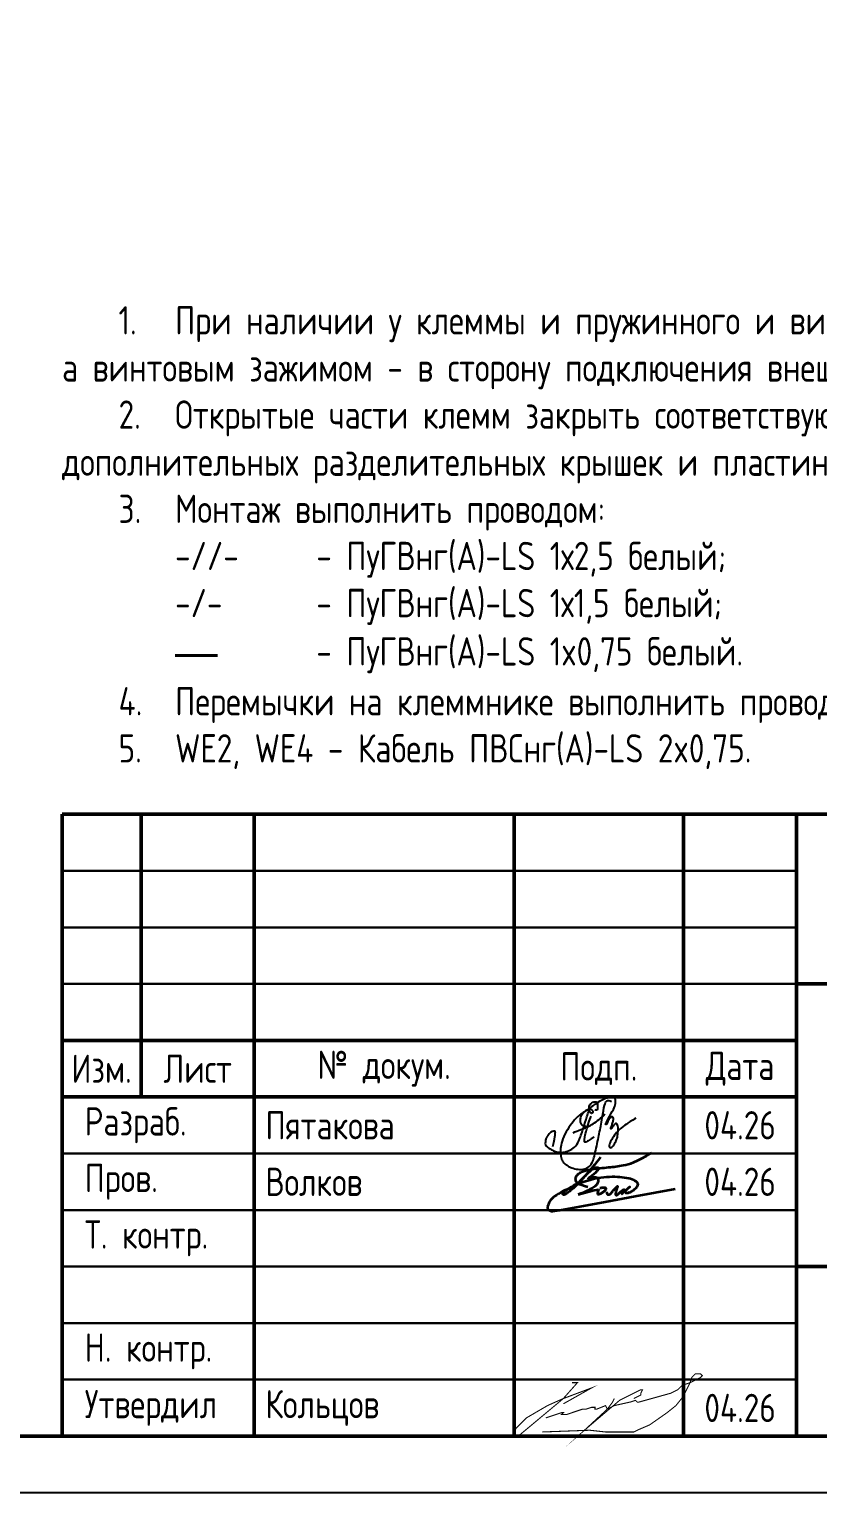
# Model space of a CAD drawing. Header units: millimetres. Extents: x -1612 to 9998, y -90 to 1220.
# Drawn here: x 8084.1 to 8153.9, y 0.1 to 129.5 of the extents above; entities that cross this region are included whole.
import ezdxf

# ---------------------------------------------------------------- set-up
doc = ezdxf.new("R2010")
doc.units = ezdxf.units.MM
doc.styles.add('Gost_type_A', font='GOST_0.TTF')

# ---------------------------------------------------------------- blocks, each defined once
blk = doc.blocks.new('Штамп большой нижний')
at = {"lineweight": 50}
for points in [[(-185, 55), (-178, 55), (-178, 35), (-185, 35)], [(-178, 55), (-168, 55), (-168, 35), (-178, 35)], [(-168, 55), (-145, 55), (-145, 35), (-168, 35)], [(-145, 55), (-130, 55), (-130, 35), (-145, 35)], [(-130, 55), (-120, 55), (-120, 35), (-130, 35)], [(-120, 55), (0, 54.99999999999989), (0, 40), (-120, 40)], [(-120, 40), (-50, 40), (-50, 15), (-120, 15)], [(-185, 35), (-178, 35), (-178, 30), (-185, 30)], [(-178, 35), (-168, 35), (-168, 30), (-178, 30)], [(-168, 35), (-145, 35), (-145, 30), (-168, 30)], [(-145, 35), (-130, 35), (-130, 30), (-145, 30)], [(-130, 35), (-120, 35), (-120, 30), (-130, 30)], [(-185, 30), (-168, 30), (-168, 0), (-185, 0)], [(-168, 30), (-145, 30), (-145, 0), (-168, 0)], [(-145, 30), (-130, 30), (-130, 0), (-145, 0)], [(-130, 30), (-120, 30), (-120, 0), (-130, 0)], [(-120, 15), (-50, 15), (-50, 0), (-120, 0)]]:
    blk.add_lwpolyline(points, close=True, dxfattribs=at)
for points in [[(-185, 55), (-178, 55), (-178, 50), (-185, 50)], [(-178, 55), (-168, 55), (-168, 50), (-178, 50)], [(-168, 55), (-145, 55), (-145, 50), (-168, 50)], [(-145, 55), (-130, 55), (-130, 50), (-145, 50)], [(-130, 55), (-120, 55), (-120, 50), (-130, 50)], [(-185, 50), (-178, 50), (-178, 45), (-185, 45)], [(-178, 50), (-168, 50), (-168, 45), (-178, 45)], [(-168, 50), (-145, 50), (-145, 45), (-168, 45)], [(-145, 50), (-130, 50), (-130, 45), (-145, 45)], [(-130, 50), (-120, 50), (-120, 45), (-130, 45)], [(-185, 45), (-178, 45), (-178, 40), (-185, 40)], [(-178, 45), (-168, 45), (-168, 40), (-178, 40)], [(-168, 45), (-145, 45), (-145, 40), (-168, 40)], [(-145, 45), (-130, 45), (-130, 40), (-145, 40)], [(-130, 45), (-120, 45), (-120, 40), (-130, 40)], [(-185, 40), (-178, 40), (-178, 35), (-185, 35)], [(-178, 40), (-168, 40), (-168, 35), (-178, 35)], [(-168, 40), (-145, 40), (-145, 35), (-168, 35)], [(-145, 40), (-130, 40), (-130, 35), (-145, 35)], [(-130, 40), (-120, 40), (-120, 35), (-130, 35)], [(-185, 30), (-168, 30), (-168, 25), (-185, 25)], [(-168, 30), (-145, 30), (-145, 25), (-168, 25)], [(-145, 30), (-130, 30), (-130, 25), (-145, 25)], [(-130, 30), (-120, 30), (-120, 25), (-130, 25)], [(-185, 25), (-168, 25), (-168, 20), (-185, 20)], [(-168, 25), (-145, 25), (-145, 20), (-168, 20)], [(-145, 25), (-130, 25), (-130, 20), (-145, 20)], [(-130, 25), (-120, 25), (-120, 20), (-130, 20)], [(-185, 20), (-168, 20), (-168, 15), (-185, 15)], [(-168, 20), (-145, 20), (-145, 15), (-168, 15)], [(-145, 20), (-130, 20), (-130, 15), (-145, 15)], [(-130, 20), (-120, 20), (-120, 15), (-130, 15)], [(-185, 15), (-168, 15), (-168, 10), (-185, 10)], [(-168, 15), (-145, 15), (-145, 10), (-168, 10)], [(-145, 15), (-130, 15), (-130, 10), (-145, 10)], [(-130, 15), (-120, 15), (-120, 10), (-130, 10)], [(-185, 10), (-168, 10), (-168, 5), (-185, 5)], [(-168, 10), (-145, 10), (-145, 5), (-168, 5)], [(-145, 10), (-130, 10), (-130, 5), (-145, 5)], [(-130, 10), (-120, 10), (-120, 5), (-130, 5)], [(-185, 5), (-168, 5), (-168, 0), (-185, 0)], [(-168, 5), (-145, 5), (-145, 0), (-168, 0)], [(-145, 5), (-130, 5), (-130, 0), (-145, 0)], [(-130, 5), (-120, 5), (-120, 0), (-130, 0)]]:
    blk.add_lwpolyline(points, close=True)
at = {"char_height": 2.5, "style": 'Gost_type_A'}
for s, insert, width, attachment_point in [('Изм.', (-181.5, 32.5), 7.000000000000014, 5), ('Лист', (-173, 32.5), 10.00000000000001, 5), ('№ докум.', (-156.5, 32.50002755774517), 23.00000000000001, 5), ('Подп.', (-137.5, 32.50002755774517), 15.00000000000001, 5), ('Дата', (-125, 32.50002755774517), 9.99999999999956, 5), ('\\pxl0.8;Разраб.', (-185, 27.5), 17.00000000000001, 4), ('\\pxl0.8;Пров.', (-185, 22.5), 17.00000000000001, 4), ('\\pxl0.8;Т. контр.', (-185, 17.5), 17.00000000000001, 4), ('\\pxl0.8;Н. контр.', (-185, 7.5), 17.00000000000001, 4), ('\\pxl0.8;Утвердил', (-185, 2.5), 17.00000000000001, 4)]:
    blk.add_mtext(s, dxfattribs=dict(at, insert=insert, width=width, attachment_point=attachment_point))
blk = doc.blocks.new('Сотрудник 7_1')
at = {"lineweight": 35}
for points in [[(5.511948942093795, 4.624746563717849), (4.976633685093816, 3.965526755650004), (4.537462063760017, 3.433018976185608), (4.18166330294946, 3.010608213199703), (3.896466627519544, 2.681679454567302), (3.669101262327558, 2.429617688163447), (3.486796432230562, 2.237807901863178), (3.336781362085958, 2.089635083541509), (3.206285276751032, 1.968484221073481), (3.084721805470735, 1.860479870093044), (2.970242195040782, 1.76270485726991), (2.863182096644664, 1.674981577032682), (2.763877161466326, 1.597132423809967), (2.672663040688917, 1.528979792030398), (2.58987538549593, 1.47034607612261), (2.515849847071195, 1.421053670515207), (2.450922076597976, 1.380924969636794), (2.39523196222558, 1.349677144443021), (2.348136339964526, 1.326606471997522), (2.308796282791832, 1.310904005890947), (2.27637286368315, 1.301760799713932), (2.250027155615612, 1.298367907057155), (2.228920231565212, 1.299916381511252), (2.212213164508512, 1.305597276666873), (2.199067027421847, 1.314601646114667), (2.188842474086073, 1.326258222352124), (2.181698481499438, 1.340446453504143), (2.177993607465169, 1.357183466602464), (2.178086409785806, 1.376486388678813), (2.182335446264119, 1.39837234676493), (2.191099274703106, 1.422858467892553), (2.204736452905422, 1.449961879093408), (2.223605538673951, 1.479699707399234), (2.248156118633574, 1.512129882657817), (2.279201894697849, 1.54747354598102), (2.317647597602104, 1.58599264129677), (2.364397958081781, 1.627949112533003), (2.420357706872323, 1.673604903617615), (2.4864315747094, 1.723221958478533), (2.563524292328452, 1.777062221043678), (2.65254059046481, 1.835387635240977), (2.753928406985438, 1.898510062657351), (2.866308508281918, 1.966941035515774), (2.987844867877925, 2.041242003698244), (3.116701459296223, 2.121974417086719), (3.251042256060259, 2.209699725563212), (3.389031231693252, 2.304979379009708), (3.528832359718194, 2.408374827308165), (3.668609613658532, 2.520447520340596), (3.806688378377544, 2.64110884309116), (3.942039684099427, 2.767669920952784), (4.073795972388211, 2.89679181442061), (4.201089684808835, 3.025135583989723), (4.323053262924873, 3.149362290155267), (4.438819148301377, 3.266132993412356), (4.547519782502036, 3.372108754256104), (4.648287607091561, 3.463950633181639), (4.74046478646585, 3.539182636522668), (4.824232376347254, 3.598780553967359), (4.899981155289538, 3.644583121042459), (4.96810190184658, 3.678429073274728), (5.028985394572601, 3.702157146190928), (5.083022412021137, 3.717606075317818), (5.130603732746408, 3.726614596182131), (5.172120135302293, 3.731021444310656), (5.207948367349786, 3.73234740987229), (5.238409052978795, 3.730841501604672), (5.263808785386459, 3.726434782887566), (5.284454157770369, 3.71905831710076), (5.300651763327323, 3.708643167624032), (5.312708195254572, 3.695120397837144), (5.32093004674914, 3.678421071119914), (5.325623911008506, 3.658476250852075), (5.32687746421368, 3.635181142928261), (5.323902714482529, 3.608287523302238), (5.315692752916334, 3.577511310442617), (5.301240670616949, 3.542568422818022), (5.27953955868611, 3.503174778897048), (5.249582508225217, 3.459046297148291), (5.210362610336119, 3.409898896040374), (5.160872956120443, 3.355448494041909), (5.100720627846272, 3.295756255482374), (5.031968672448556, 3.232264328134875), (4.957294128028138, 3.166760105633415), (4.879374032686542, 3.101030981611984), (4.800885424524608, 3.036864349704572), (4.724505341643862, 2.976047603545169), (4.652910822145373, 2.920368136767763), (4.588778904130209, 2.871613343006359), (4.534372021844547, 2.831193802992161), (4.490294194112153, 2.799012845845169), (4.456734835902239, 2.774596987782601), (4.433883362183451, 2.757472745021687), (4.421929187924547, 2.747166633779642), (4.421061728094401, 2.743205170273683), (4.431470397661883, 2.745114870721039), (4.453344611595753, 2.752422251338928), (4.486535104768222, 2.764508055604466), (4.529537891665996, 2.780169936034511), (4.580510306678548, 2.798059772405765), (4.63760968419615, 2.816829444494985), (4.698993358608504, 2.835130832078889), (4.762818664305655, 2.851615814934249), (4.827242935677305, 2.864936272837767), (4.890423507113496, 2.873744085566202), (4.950755047310736, 2.876949902538925), (5.00758156219149, 2.87449945174599), (5.060484391985256, 2.866597230820062), (5.109044876921075, 2.853447737393822), (5.152844357228105, 2.835255469099948), (5.191464173135842, 2.812224923571122), (5.224485664873328, 2.784560598440024), (5.251490172669719, 2.752466991339318), (5.272166209666807, 2.716195691957068), (5.286630980655673, 2.676186658202695), (5.295108863339692, 2.632926940040988), (5.297824235422581, 2.586903587436765), (5.295001474607716, 2.538603650354787), (5.286864958598699, 2.488514178759857), (5.273639065099019, 2.437122222616779), (5.255548171812165, 2.384914831890342), (5.232563593369719, 2.332247483512674), (5.203644392115734, 2.278949362285331), (5.167496567321678, 2.224718079977194), (5.122826118259468, 2.169251248357128), (5.068339044201252, 2.112246479194042), (5.002741344418723, 2.053401384256816), (4.924739018183686, 1.992413575314345), (4.833038064767948, 1.928980664135494), (4.726519855270681, 1.862850423865879), (4.604767248098256, 1.79397127315805), (4.467538473484524, 1.722341792041234), (4.314591761663337, 1.647960560544689), (4.145685342868205, 1.570826158697699), (3.960577447332867, 1.490937166529477), (3.759026305291286, 1.408292164069309), (3.54079014697686, 1.322889731346436)], [(4.386797235972836, 1.996305045185068), (4.085555028167505, 2.073940281635956), (3.851207226056658, 2.145272267959314), (3.674748290971934, 2.211298063919386), (3.54717268424406, 2.273014729280376), (3.459474867204676, 2.331419323806529), (3.402649301184965, 2.387508907262074), (3.367690447516225, 2.4422805394112), (3.345592767529638, 2.496731280018182), (3.328934791932966, 2.551661020448137), (3.316631328940161, 2.607080978469938), (3.309181256142097, 2.662805203453388), (3.30708345112896, 2.71864774476829), (3.310836791491397, 2.774422651784406), (3.32094015482005, 2.829943973871565), (3.337892418705565, 2.885025760399543), (3.362192460738129, 2.939482060738143), (3.394225023561717, 2.993121306270339), (3.433918310032027, 3.045729456431872), (3.481086388058088, 3.097086852671708), (3.535543325548815, 3.146973836438747), (3.59710319041335, 3.195170749181941), (3.665580050560379, 3.241457932350244), (3.74078797389916, 3.285615727392553), (3.822541028338605, 3.327424475757837), (3.910808664277511, 3.366724168589073), (4.006181862074527, 3.403593395805444), (4.1094069845783, 3.438170397020201), (4.221230394637473, 3.470593411846565), (4.342398455100351, 3.5010006798978), (4.47365752881592, 3.529530440787113), (4.615753978632483, 3.556320934127768), (4.769434167398799, 3.581510399533002), (4.93487677121027, 3.605232732961966), (5.109989719150917, 3.627604455757421), (5.29211325355152, 3.648737745608059), (5.478587616743198, 3.668744780202587), (5.666753051056617, 3.687737737229682), (5.853949798822896, 3.705828794378021), (6.037518102372928, 3.723130129336312), (6.214798204037265, 3.739753919793245), (6.384019365586255, 3.75592513644682), (6.546966926544997, 3.772319922032452), (6.706315245878045, 3.789727212294849), (6.864738682550183, 3.808935942978735), (7.024911595525396, 3.830735049828846), (7.189508343768125, 3.85591346858989), (7.361203286243153, 3.885260135006604), (7.54267078191458, 3.919563984823711), (7.737334566624554, 3.960706351842219), (7.951615883724457, 4.014938162088214), (8.192685353443835, 4.089602739644079), (8.467713596011208, 4.192043408592198), (8.783871231655894, 4.329603493014943), (9.14832888060721, 4.509626316994712), (9.568257163094017, 4.739455204613861), (10.05082669934541, 5.02643347995479)], [(6.042323714627628, 1.580592138557108), (6.049132342550138, 1.534278693211789), (6.056414932091343, 1.493248937154917), (6.064646516524476, 1.45727200498942), (6.074302129122998, 1.426117031318199), (6.085856803160254, 1.399553150744183), (6.099785571909933, 1.377349497870298), (6.11656346864504, 1.359275207299447), (6.136665526639035, 1.345099413634557), (6.160372980831312, 1.334653526297984), (6.187191872823746, 1.328018053989922), (6.216434445884602, 1.325335780229949), (6.247412943281915, 1.326749488537715), (6.279439608283496, 1.332401962432826), (6.311826684157609, 1.342435985434904), (6.343886414172061, 1.356994341063555), (6.374931041594891, 1.376219812838414), (6.404490076522166, 1.400149618556725), (6.432962096362075, 1.428398713126342), (6.460962945350616, 1.460476485732769), (6.48910846772435, 1.495892325561499), (6.518014507719045, 1.534155621798021), (6.54829690957115, 1.574775763627827), (6.58057151751666, 1.617262140236406), (6.615454175791797, 1.661124140809264), (6.653283385884038, 1.705835677109036), (6.693288278285536, 1.75072875120685), (6.734420640739359, 1.795099887750993), (6.7756322609888, 1.838245611389766), (6.815874926777497, 1.879462446771441), (6.854100425848515, 1.918046918544292), (6.889260545945262, 1.953295551356618), (6.920307074810921, 1.984504869856707), (6.946402923607479, 2.011014114325519), (6.967555497171134, 2.032333387574909), (6.983983323756888, 2.048015508049389), (6.995904931619748, 2.057613294193473), (7.003538849014717, 2.060679564451718), (7.007103604196459, 2.056767137268636), (7.006817725420092, 2.045428831088742), (7.00289974094062, 2.026217464356591), (6.995632359222213, 1.998987457302476), (6.985555009567292, 1.964799637299819), (6.973271301487216, 1.925016433507821), (6.959384844493911, 1.881000275085697), (6.94449924809885, 1.834113591192661), (6.929218121813733, 1.785718810987888), (6.914145075150145, 1.737178363630605), (6.899883717619673, 1.689854678280014), (6.886938791145553, 1.644891785313163), (6.875419567297399, 1.602560119978506), (6.865336450056247, 1.562911718742342), (6.856699843403248, 1.525998618071), (6.849520151319325, 1.491872854430753), (6.843807777785628, 1.460586464287928), (6.839573126783193, 1.432191484108813), (6.836826602293286, 1.406739950359722), (6.835566477761063, 1.384238817256332), (6.835742504488053, 1.364514710011917), (6.837292303240133, 1.347349171589087), (6.840153494783181, 1.332523744950478), (6.844263699883186, 1.319819973058728), (6.849560539305571, 1.309019398876472), (6.855981633816327, 1.299903565366336), (6.863464604181331, 1.292254015490968), (6.871929701429735, 1.285895645012047), (6.881227697644022, 1.28082676088755), (6.891191995170061, 1.277089022874492), (6.901655996353952, 1.27472409072989), (6.912453103541225, 1.27377362421079), (6.923416719078205, 1.274279283074193), (6.934380245310535, 1.276282727077131), (6.945177084584202, 1.27982561597662), (6.955914714935489, 1.285110798054717), (6.967796917161991, 1.292985875693532), (6.982301547752172, 1.304459639800186), (7.000906463194156, 1.320540881281843), (7.02508951997595, 1.342238391045626), (7.056328574585905, 1.37056095999867), (7.096101483512143, 1.406517379048111), (7.145886103242788, 1.451116439101085), (7.206223634287312, 1.504482908253536), (7.273908653239118, 1.563205463356624), (7.344799080713301, 1.622988758450362), (7.414752837324386, 1.679537447574717), (7.479627843687354, 1.728556184769673), (7.535282020416957, 1.765749624075212), (7.577573288127837, 1.786822419531305), (7.602359567435201, 1.787479225177961), (7.606936716303835, 1.765092221312742), (7.594352342101161, 1.723703693263573), (7.569091989544745, 1.669023452615974), (7.53564120335227, 1.606761310955491), (7.498485528241076, 1.542627079867614), (7.462110508929186, 1.482330570937876), (7.431001690133826, 1.431581595751808), (7.409644616572905, 1.39608996589493), (7.401617654931442, 1.380215180877215), (7.406870459764491, 1.382915491906516), (7.424445507594669, 1.401798838115113), (7.453385274944367, 1.434473158635299), (7.492732238336316, 1.478546392599398), (7.541528874293249, 1.531626479139689), (7.598817659337556, 1.591321357388466), (7.663641069991854, 1.655238966478052), (7.734587149090089, 1.720971629503495), (7.808426204712418, 1.786049205411004), (7.881474111249759, 1.847985937109556), (7.950046743093822, 1.904296067508128), (8.01045997463575, 1.952493839515697), (8.059029680267145, 1.99009349604124), (8.092071734379033, 2.014609279993735), (8.1059020113629, 2.023555434282159), (8.098166777945949, 2.015377058174536), (8.071833870198361, 1.992242676375085), (8.031201516526039, 1.95725166994707), (7.980567945334656, 1.913503419953756), (7.924231385030566, 1.864097307458408), (7.866490064019558, 1.812132713524292), (7.811642210707532, 1.760709019214673), (7.763986053500389, 1.712925605592815), (7.726917837320229, 1.671254346805014), (7.700225873152817, 1.635657089329698), (7.682796488499889, 1.605468172728322), (7.673516010863409, 1.580021936562346), (7.671270767745114, 1.558652720393226), (7.674947086646966, 1.540694863782434), (7.683431295070704, 1.525482706291399), (7.695609720518178, 1.512350587481592), (7.710604618250954, 1.50079406092614), (7.728481954569929, 1.490953536244874), (7.749543623535033, 1.483130637069252), (7.774091519206877, 1.477626987030774), (7.802427535645961, 1.474744209760942), (7.83485356691267, 1.474783928891213), (7.87167150706739, 1.478047768053088), (7.913183250170164, 1.484837350878067), (7.95959527580294, 1.495464699552585), (8.010732405631984, 1.510283430483042), (8.066324046844443, 1.529657558630788), (8.126099606627918, 1.553951098957171), (8.189788492169669, 1.583528066423568), (8.257120110657297, 1.618752475991315), (8.327823869278063, 1.659988342621773), (8.401629175219341, 1.707599681276292), (8.47778942748721, 1.761707892171501), (8.553653992361546, 1.821463916545028), (8.62609622794082, 1.885776080889755), (8.691989492323387, 1.953552711698606), (8.748207143607829, 2.023702135464461), (8.7916225398925, 2.095132678680216), (8.819109039276213, 2.166752667838765), (8.827539999856867, 2.237470429433003), (8.814440144857713, 2.306322611619564), (8.77993965799908, 2.3728591492101), (8.724820088125284, 2.436758298679962), (8.649862984081437, 2.497698316504554), (8.555849894711969, 2.555357459159225), (8.443562368861762, 2.609413983119381), (8.313781955375589, 2.659546144860371), (8.167290203097878, 2.705432200857601), (8.00495909662311, 2.746758647057675), (7.828022363544505, 2.783244937292281), (7.637804167204763, 2.814618764864335), (7.435628670946585, 2.840607823076766), (7.2228200381129, 2.860939805232491), (7.000702432046523, 2.875342404634424), (6.77060001609027, 2.883543314585495), (6.533836953586729, 2.88527022838862), (6.291379988709082, 2.880082026671118), (6.042766188951873, 2.866862339357823), (5.787175202639332, 2.844325983697914), (5.523786678096371, 2.811187776940642), (5.25178026364722, 2.766162536335202), (4.970335607616789, 2.707965079130787), (4.678632358329423, 2.635310222576649), (4.37585016410992, 2.546912783921968), (4.062243818306001, 2.442266044786692), (3.742368694358106, 2.323977144273726), (3.421855310729597, 2.195431685856661), (3.106334185884521, 2.060015273009114), (2.801435838285897, 1.921113509204702), (2.512790786397773, 1.782111997917042), (2.246029548683737, 1.646396342619738), (2.006782643607153, 1.517352146786422), (1.799236095838182, 1.397592684521754), (1.621797954873045, 1.28664191245467), (1.47143177641442, 1.183251457845188), (1.345101116164869, 1.086172947953287), (1.239769529827072, 0.9941580100389729), (1.152400573103705, 0.9059582713622518), (1.079957801697333, 0.8203253591831015), (1.019404771310633, 0.7360109007615421), (0.9681413946038901, 0.652147887448649), (0.9253130120667947, 0.5693947669597605), (0.8905013211472124, 0.4887913511013124), (0.8632880192924404, 0.4113774516797548), (0.843254803949776, 0.3381928805015093), (0.8299833725670851, 0.2702774493729976), (0.8230554225916649, 0.2086709701006697), (0.8220526514709263, 0.1544132544909615), (0.8265427953731432, 0.1082022582144191), (0.8360377453492447, 0.06936851239815667), (0.8500354311703404, 0.03690069203342716), (0.8680337826082223, 0.009787472111455031), (0.8895307294343411, -0.01298247237649264), (0.9140242014199202, -0.03242046643919139), (0.9410121283366379, -0.04953783508540255), (0.969992439955945, -0.06534590332387324), (1.000506389923316, -0.08062848408179946), (1.032268527380211, -0.0952593419601584), (1.065036725342111, -0.1088847294783477), (1.0985688568245, -0.1211508991557793), (1.132622794842746, -0.1317041035118365), (1.166956412412446, -0.1401905950659454), (1.201327582549084, -0.1462566263375038), (1.235494178268141, -0.1495484498459092), (1.290005900384472, -0.1460866704033634), (1.468579760910643, -0.1173893019931), (1.895724599658706, -0.04134871089118519), (2.695949256440485, 0.1041427366263434), (3.99376257106826, 0.3411926742834623), (5.913673383353512, 0.6919087358041054), (8.580190533108748, 1.178398554912235), (12.11782286014545, 1.822769765331827)], [(3.54079014697686, 1.322889731346436), (4.169541775670154, 1.503708547233529), (4.634506142407986, 1.631319639415267), (4.959470922923401, 1.713164899789334), (5.168223792949107, 1.756686220253343), (5.284552428217694, 1.769325492704951), (5.332244504462437, 1.7585246090418), (5.335087697415702, 1.731725461161545), (5.316869682810761, 1.696369940961816), (5.297416965704429, 1.65877744618615), (5.280711368451875, 1.620777397961575), (5.266773542732039, 1.583076723261001), (5.255624140224086, 1.546382349057311), (5.247283812607179, 1.511401202323441), (5.241773211560712, 1.478840210032274), (5.239112988763623, 1.449406299156735), (5.239323795895302, 1.423806396669718), (5.242441767812693, 1.40259520503956), (5.248564972083955, 1.385718528716211), (5.257806959455706, 1.372969947645075), (5.270281280674112, 1.364143041771555), (5.286101486485336, 1.359031391041015), (5.305381127635769, 1.357428575398856), (5.328233754871576, 1.359128174790484), (5.354772918939261, 1.363923769161261), (5.385029571310156, 1.371646782497365), (5.418704266357395, 1.382280014948066), (5.455414959179166, 1.395844110703408), (5.494779604873543, 1.412359713953421), (5.536416158539168, 1.431847468888137), (5.579942575274117, 1.454328019697627), (5.62497681017669, 1.479822010571908), (5.67113681834519, 1.508350085701025), (5.717944150606741, 1.539800449696131), (5.764534740704562, 1.573531548852728), (5.809948118111038, 1.608769389887442), (5.85322381229787, 1.644739979516885), (5.893401352737555, 1.680669324457682), (5.929520268901911, 1.715783431426459), (5.960620090263205, 1.749308307139827), (5.985740346293596, 1.780469958314413), (6.004034184189891, 1.808625966519941), (6.015109222047727, 1.833660212738707), (6.018686695687279, 1.855588152806092), (6.01448784092895, 1.874425242557493), (6.002233893593029, 1.890186937828318), (5.981646089499691, 1.902888694453949), (5.952445664469565, 1.912545968269797), (5.914353854322485, 1.919174215111255), (5.867484299109719, 1.922823308719956), (5.813520255803951, 1.923680794462499), (5.754537385608955, 1.921968635611663), (5.692611349728168, 1.917908795440312), (5.629817809365022, 1.911723237221238), (5.568232425723295, 1.903633924227265), (5.509930860006307, 1.893862819731211), (5.456988773417606, 1.882631887005914)]]:
    blk.add_lwpolyline(points, dxfattribs=at)

msp = doc.modelspace()

# ---------------------------------------------------------------- linework, layer by layer
msp.add_lwpolyline([(8277, 420.0697118682799), (8277, 0.0697118682798759), (7980, 0.06971186827993985), (7980, 420.06971186828)], close=True)
at = {"lineweight": 50}
msp.add_lwpolyline([(8272, 415.0697118682799), (8272, 5.069711868279876), (8000, 5.06971186827994), (8000, 415.06971186828)], close=True, dxfattribs=at)
at = {"const_width": 0.09341576930189932}
for points in [[(8129.802473079057, 6.687897598810048), (8130.736630772077, 6.999283496483111), (8131.203709618585, 7.154976445319187), (8131.359402567425, 7.154976445319187), (8131.203709618585, 6.999283496483111), (8131.359402567425, 6.999283496483111), (8131.670788465097, 6.999283496483111), (8133.072025004622, 7.466362342993159), (8133.383410902297, 7.466362342993159), (8133.850489748806, 7.622055291829236), (8134.161875646481, 7.622055291829236), (8134.161875646481, 7.466362342993159), (8134.317568595317, 7.466362342993159), (8135.096033339498, 7.777748240665312), (8135.251726288334, 7.466362342993159), (8135.874498083678, 7.777748240665312), (8137.27573462321, 8.089134138339285), (8137.742813469718, 8.244827087175361), (8137.898506418554, 8.089134138339285), (8138.054199367391, 8.089134138339285), (8140.856672446447, 8.867598882521486), (8141.479444241795, 9.17898478019364), (8141.790830139467, 9.490370677867611), (8142.102216037143, 9.646063626703688), (8142.569294883651, 9.801756575539764), (8143.192066678996, 10.11314247321374), (8143.503452576668, 10.26883542204981), (8143.659145525504, 10.42452837088589), (8143.503452576668, 10.58022131972197), (8143.192066678996, 10.58022131972197), (8143.03637373016, 10.58022131972197), (8142.724987832487, 10.26883542204981), (8142.569294883651, 9.801756575539764), (8141.946523088303, 8.556212984847514), (8141.323751292955, 7.777748240665312), (8140.545286548775, 7.154976445319187), (8138.988357060411, 6.065125803464833), (8137.898506418554, 5.598046956954784), (8137.587120520882, 5.442354008118707), (8135.096033339498, 5.442354008118707), (8133.694796799969, 5.598046956954784), (8129.491087181385, 5.442354008118707)], [(8132.137867311605, 9.801756575539764), (8132.604946158113, 9.801756575539764), (8131.359402567425, 8.400520036011438), (8130.425244874401, 7.622055291829236), (8128.480359185658, 6.001317217874965), (8127.362432766146, 5.06971186827999), (8127, 5.06971186827999), (8127, 5.286661059281721), (8127.155692948836, 5.75373990579086), (8128.089850641856, 6.687897598810048), (8129.958166027893, 7.777748240665312), (8131.359402567425, 8.400520036011438), (8133.850489748806, 9.334677729030625), (8131.359402567425, 7.933441189502298)], [(8135.874498083678, 8.400520036011438), (8135.718805134842, 8.089134138339285), (8135.251726288334, 7.466362342993159), (8133.227717953458, 5.598046956954784), (8136.34157693019, 8.244827087175361), (8138.209892316227, 9.17898478019364), (8138.365585265063, 9.17898478019364), (8138.209892316227, 8.867598882521486), (8138.209892316227, 8.7119059336845), (8137.587120520882, 8.400520036011438)]]:
    msp.add_lwpolyline(points, dxfattribs=at)
for points in [[(8137.771014338463, 33.18375748390869), (8137.370034326501, 32.95361758177668), (8136.931798367754, 32.68642009586787), (8136.367216154793, 32.22620866352357), (8135.958726050771, 31.84024914256278), (8135.609727656219, 31.27611238304959), (8135.45378280397, 30.94956806557931), (8135.416379600494, 30.80386749176667), (8135.416379600494, 30.66671340867511), (8135.463059976471, 30.60545216319141), (8135.547732582761, 30.57331735807858), (8135.649928737102, 30.61420376969041), (8135.725913197693, 30.68421662167312), (8136.021162894358, 31.17950285194282), (8136.138526489491, 31.42352225500641), (8136.138526489491, 31.62535617987972), (8136.204350237324, 31.92106475882516), (8136.204350237324, 32.24022490830404), (8136.204350237324, 32.49832892808691), (8136.115112673147, 32.67671128241724), (8136.058713354543, 32.73304974924641), (8135.978900219577, 32.73304974924641), (8135.866101582349, 32.62037281557851), (8135.75345020183, 32.48896197425366), (8135.654788208426, 32.32466423663296), (8135.589111717302, 32.24022490830404), (8135.523287969469, 32.24022490830404), (8135.617237748259, 32.43734117030098), (8135.720611956259, 32.76121898266589), (8135.797627213798, 33.0709438063919), (8135.797627213798, 33.25971869343626), (8135.703088408189, 33.33998733429367), (8135.632257932322, 33.33998733429367), (8135.537866383422, 33.25028336768329), (8135.443327577793, 33.17008309875504), (8135.339511599665, 33.00961418897892), (8135.259109437879, 32.83964158152067), (8135.192991176646, 32.68389033462093), (8135.136444601312, 32.60840772856917), (8135.079750769288, 32.66501968310566), (8135.145869030541, 32.82548859288178), (8135.748885243926, 33.85305026525915), (8135.990386242684, 34.42040050528257), (8135.990386242684, 34.79466842693179), (8135.895552923655, 35.03000459542553), (8135.729005588539, 35.13598108036555), (8135.312416365656, 35.03000459542553), (8134.850324820456, 34.8256409093054), (8134.365500317206, 34.56715694460976), (8133.41595404146, 33.89007199760325), (8132.600831370984, 33.34962777582469), (8132.093384760157, 32.73653671746407), (8131.600958333413, 32.0022906066342), (8131.18451636724, 31.12425833592359), (8131.103083408505, 30.50610775505012), (8131.103083408505, 29.92761289112953), (8131.217354612811, 29.47847771075313), (8131.468721810907, 29.15883895778889), (8131.720089009023, 28.98373845589807), (8132.100894852199, 28.7934593864779), (8132.618796689183, 28.65644204724477), (8133.273941776688, 28.65644204724477), (8133.769018824149, 28.97614917213817), (8134.050720903811, 29.50131393396187), (8134.409290984301, 31.20028791737078), (8134.672880489054, 32.45217787819373), (8134.904368031783, 33.99813549173754), (8135.099188654564, 34.66770176078577), (8135.228038272804, 34.76677268121974), (8135.426687569962, 34.76677268121974), (8135.610022169638, 34.67522267261639)], [(8130.437630351552, 30.67608036250837), (8130.657190101026, 31.7871925281731), (8130.657190101026, 31.97719810987629), (8130.594606000748, 32.06943183774316), (8130.42231565407, 32.00762361684482), (8130.316290825334, 32.00762361684482), (8130.144147735366, 31.85317143653318), (8129.808402444398, 31.41620645895383), (8129.759807731234, 31.08966214148355), (8129.759807731234, 30.79395356253811), (8129.861414858756, 30.67915709916982), (8130.303037721749, 30.38789269539344), (8130.689586576468, 30.23432935012325), (8130.99543875602, 30.16527370509205), (8131.454143396955, 30.16527370509205), (8132.010037464235, 30.38119224667511), (8132.473012549674, 30.70144634697348), (8132.807727043712, 31.29929046588526), (8133.227850427532, 32.60136542021436), (8133.53782579486, 33.61634665824814), (8133.601587948795, 33.77968718890767), (8133.678308692915, 33.91506360192587), (8133.768724310749, 33.99177690263658), (8133.831897437865, 33.99177690263658), (8133.949261032998, 33.82481265991051), (8134.003451501016, 33.71651152949206), (8133.904200480791, 33.61723549328004), (8133.818349820862, 33.61723549328004), (8133.714533842733, 33.69394879399064), (8133.651213458907, 33.96470162003671), (8133.651213458907, 34.12264076855634), (8133.651213458907, 34.312236118713), (8133.75959439494, 34.45663762593764), (8133.881522947978, 34.5604262092481), (8134.066771884841, 34.65067715126346), (8134.260856224094, 34.65067715126346), (8134.382784777113, 34.58298894475907), (8134.382784777113, 34.4521250788392), (8134.382784777113, 34.21747262959931), (8134.382784777113, 33.96470162003671), (8134.301499075087, 33.88347577221813), (8134.202248054864, 33.88347577221813), (8134.138927671057, 33.9376263374273)], [(8133.774263420765, 33.98340659086258), (8133.712766762255, 34.04052608571541), (8133.458159916602, 33.94795049822172), (8133.064395483243, 33.61470573202356), (8132.832907940533, 33.24447175398731), (8132.832907940533, 32.80477189937343), (8132.944086753974, 32.61497143344828), (8133.191407759371, 32.49620552940504), (8133.574208001813, 32.46524011552398)], [(8132.217669420493, 31.90362991775631), (8132.419852878606, 32.01911010037846), (8132.874876101894, 32.16344323567383), (8133.69097276968, 32.50270473133647), (8134.095486942618, 32.75533899705018), (8134.673322259182, 33.202833251202), (8134.946188936434, 33.43215269022172), (8135.040580485353, 33.57005886449641)], [(8134.09371986214, 31.52020015804234), (8133.634867964476, 31.26544636262823), (8133.467437089122, 31.13444575285958), (8133.369069609136, 31.07038125841208), (8133.260246902974, 31.07038125841208), (8133.220193078801, 31.13622342293294), (8133.220193078801, 31.35371451880174), (8133.355080222003, 32.06197929783215), (8133.809219905052, 33.36480634334438)]]:
    msp.add_open_spline(points, degree=3)

# ---------------------------------------------------------------- block references
for name, p in [('Штамп большой нижний', (8272, 5.069711868279876)), ('Сотрудник 7_1', (8129.14095082128, 25.11134695305858))]:
    msp.add_blockref(name, p)

# ---------------------------------------------------------------- texts
at = {"char_height": 2.5, "style": 'Gost_type_A'}
for s, insert, width, attachment_point in [('\\pxi2,ql,t4;1.^IПри наличии у клеммы и пружинного и винтового зажима, установить пружинным зажимом в сторону внутреннего монтажа шкафа, а винтовым зажимом - в сторону подключения внешних кабелей.\\P2.^IОткрытые части клемм закрыть соответствующими концевыми крышками. На данной схеме показаны только места установок дополнительных разделительных крышек и пластин (в зависимости от типа клемм).\\P{\\A1;3.^IМонтаж выполнить проводом:\\P\\pi0,l4,q*,t4,9;-//-^I- ПуГВнг(А)-LS 1х2,5 белый;\\P\\pi2.42857,l1.57143,ql,t1.57143,9;-/-  ^I- ПуГВнг(А)-LS 1х1,5 белый; \\P\\pi-5,l9,q*,t9;\\fArial|b0|i0|c0|p34;\\H1.08333x;―^I\\fGOST type A|b0|i0|c204|p34;\\H0.92308x;- ПуГВнг(А)-LS 1x0,75 белый.\\A0;\\fMS Shell Dlg 2|b0|i0|c204|p0;\\H0.70834x;\\P\\pi2,l0,ql,t4;\\A1;\\fGOST type A|b0|i0|c204|p34;\\H1.41176x;4.^IПеремычки на клеммнике выполнить проводом ПуГВнг(А)-LS 1х1,5 белый;\\P5.^IWE2, \\H1x;WE4\\H1x; - Кабель ПВСнг(А)-LS 2x0,75.}', (8087, 64.06971186827981), 183, 7), ('Пятакова', (8105, 32.56971186827999), 22.00000000000001, 4), ('04.26', (8147, 32.56971186827999), 10.00000000000001, 5), ('Волков', (8105, 27.56971186827999), 22.00000000000001, 4), ('04.26', (8147, 27.56971186827999), 10.00000000000001, 5), ('Кольцов', (8105, 7.56971186827999), 22.00000000000001, 4), ('04.26', (8147, 7.56971186827999), 10.00000000000001, 5)]:
    msp.add_mtext(s, dxfattribs=dict(at, insert=insert, width=width, attachment_point=attachment_point))

doc.saveas('drawing.dxf')
